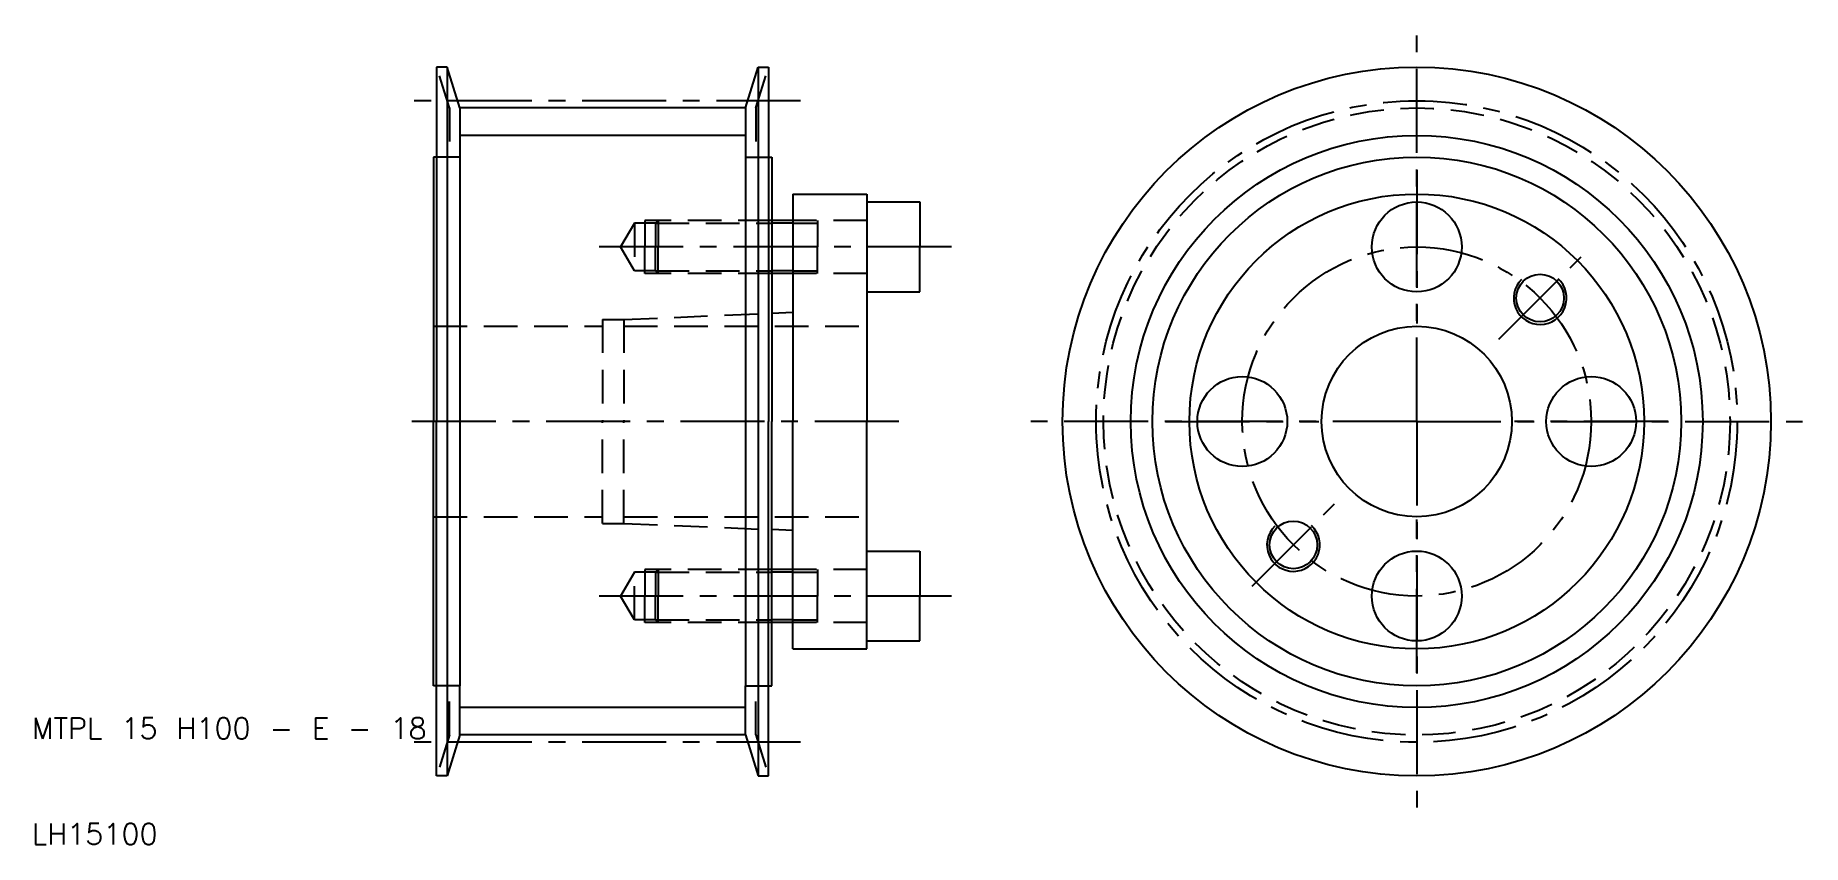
# Model space of a CAD drawing. Extents: x 10 to 178, y 10 to 86.
import ezdxf

# ---------------------------------------------------------------- set-up
doc = ezdxf.new("R2010")
doc.units = 0
doc.header["$LTSCALE"] = 0.25
doc.linetypes.add('CENTER', pattern=[50.8, 31.75, -6.35, 6.35, -6.35])
doc.linetypes.add('DASHED', pattern=[19.05, 12.7, -6.35])
doc.layers.get('0').update_dxf_attribs({"linetype": 'CONTINUOUS'})
doc.layers.add('CENTER', color=1, linetype='CENTER')
doc.styles.get("Standard").update_dxf_attribs({"font": 'txt.shx'})

msp = doc.modelspace()

# ---------------------------------------------------------------- linework, layer by layer
for p, q in [((48.3, 83.5), (48.3, 75)), ((49.3, 83.5), (48.3, 83.5)), ((49.3, 83.5), (49.3, 16.5)), ((50.5, 79.635), (49.3, 83.5)), ((77.5, 79.635), (78.7, 83.5)), ((78.7, 83.5), (79.7, 83.5)), ((78.7, 83.5), (78.7, 16.5)), ((79.7, 83.5), (79.7, 75)), ((50.5, 79.635), (50.5, 75)), ((77.5, 79.635), (50.5, 79.635)), ((77.5, 79.635), (77.5, 75)), ((48, 75), (48, 50)), ((48.3, 75), (48, 75)), ((48.3, 75), (48.3, 50)), ((50.5, 75), (50.5, 25)), ((77.5, 75), (77.5, 25)), ((79.7, 75), (79.7, 50)), ((79.7, 75), (80, 75)), ((80, 75), (80, 69)), ((82, 71.5), (89, 71.5)), ((82, 71.5), (82, 69)), ((89, 71.5), (89, 70.75)), ((89, 70.75), (89, 62.25)), ((89, 70.75), (94, 70.75)), ((94, 70.75), (94, 66.5)), ((80, 69), (80, 64)), ((82, 69), (80, 69)), ((82, 69), (82, 64)), ((94, 62.25), (94, 66.5)), ((80, 64), (80, 60.21875)), ((82, 64), (80, 64)), ((82, 64), (82, 60.3)), ((89, 62.25), (89, 50)), ((89, 62.25), (94, 62.25)), ((82, 60.3), (80, 60.21875)), ((80, 60.21875), (80, 50)), ((82, 60.3), (82, 50)), ((48, 25), (48, 50)), ((48.3, 25), (48.3, 50)), ((79.7, 25), (79.7, 50)), ((80, 39.78125), (80, 50)), ((82, 39.7), (82, 50)), ((89, 37.75), (89, 50)), ((80, 36), (80, 39.78125)), ((82, 39.7), (80, 39.78125)), ((82, 36), (82, 39.7)), ((89, 29.25), (89, 37.75)), ((89, 37.75), (94, 37.75)), ((94, 37.75), (94, 33.5)), ((80, 31), (80, 36)), ((82, 36), (80, 36)), ((82, 31), (82, 36)), ((94, 29.25), (94, 33.5)), ((80, 25), (80, 31)), ((82, 31), (80, 31)), ((82, 28.5), (82, 31)), ((82, 28.5), (89, 28.5)), ((89, 29.25), (94, 29.25)), ((89, 28.5), (89, 29.25)), ((48.3, 25), (48, 25)), ((48.3, 16.5), (48.3, 25)), ((50.5, 20.365), (50.5, 25)), ((77.5, 20.365), (77.5, 25)), ((79.7, 16.5), (79.7, 25)), ((79.7, 25), (80, 25)), ((50.5, 20.365), (49.3, 16.5)), ((77.5, 20.365), (50.5, 20.365)), ((77.5, 20.365), (78.7, 16.5)), ((49.3, 16.5), (48.3, 16.5)), ((78.7, 16.5), (79.7, 16.5))]:
    msp.add_line(p, q)
at = {"color": 3, "linetype": 'DASHED'}
for p, q in [((49.5, 79.635), (48.3, 83.5)), ((78.5, 79.635), (79.7, 83.5)), ((49.5, 79.635), (49.5, 75)), ((78.5, 79.635), (78.5, 75)), ((50.5, 75), (48.3, 75)), ((77.5, 75), (79.7, 75)), ((67, 68.75), (65.700962, 66.5)), ((67, 68.75), (67, 64.25)), ((69, 68.75), (67, 68.75)), ((68, 69), (68, 66.5)), ((69.25, 69), (68, 69)), ((69.25, 69), (69, 68.75)), ((69, 68.75), (80, 68.75)), ((69, 68.75), (69, 66.5)), ((80, 69), (69.25, 69)), ((69.25, 69), (69.25, 66.5)), ((89, 69), (82, 69)), ((82, 68.75), (84.333333, 68.75)), ((84.333333, 69), (84.333333, 66.5)), ((67, 64.25), (65.700962, 66.5)), ((68, 64), (68, 66.5)), ((69, 64.25), (69, 66.5)), ((69.25, 64), (69.25, 66.5)), ((84.333333, 64), (84.333333, 66.5)), ((69, 64.25), (67, 64.25)), ((69.25, 64), (68, 64)), ((69, 64.25), (80, 64.25)), ((69.25, 64), (69, 64.25)), ((80, 64), (69.25, 64)), ((82, 64.25), (84.333333, 64.25)), ((89, 64), (82, 64)), ((66, 59.65), (80, 60.21875)), ((48, 59), (64, 59)), ((64, 59.65), (64, 50)), ((64, 59.65), (66, 59.65)), ((66, 59.65), (66, 50)), ((66, 59), (89, 59)), ((64, 40.35), (64, 50)), ((66, 40.35), (66, 50)), ((48, 41), (64, 41)), ((64, 40.35), (66, 40.35)), ((66, 41), (89, 41)), ((66, 40.35), (80, 39.78125)), ((67, 35.75), (65.700962, 33.5)), ((67, 31.25), (67, 35.75)), ((69, 35.75), (67, 35.75)), ((69.25, 36), (68, 36)), ((68, 36), (68, 33.5)), ((69.25, 36), (69, 35.75)), ((69, 35.75), (80, 35.75)), ((69, 35.75), (69, 33.5)), ((80, 36), (69.25, 36)), ((69.25, 36), (69.25, 33.5)), ((89, 36), (82, 36)), ((82, 35.75), (84.333333, 35.75)), ((84.333333, 36), (84.333333, 33.5)), ((67, 31.25), (65.700962, 33.5)), ((68, 31), (68, 33.5)), ((69, 31.25), (69, 33.5)), ((69.25, 31), (69.25, 33.5)), ((84.333333, 31), (84.333333, 33.5)), ((69, 31.25), (67, 31.25)), ((69.25, 31), (68, 31)), ((69, 31.25), (80, 31.25)), ((69.25, 31), (69, 31.25)), ((80, 31), (69.25, 31)), ((82, 31.25), (84.333333, 31.25)), ((89, 31), (82, 31)), ((50.5, 25), (48.3, 25)), ((49.5, 20.365), (49.5, 25)), ((77.5, 25), (79.7, 25)), ((78.5, 20.365), (78.5, 25)), ((49.5, 20.365), (48.3, 16.5)), ((78.5, 20.365), (79.7, 16.5))]:
    msp.add_line(p, q, dxfattribs=at)
at = {"color": 3}
for p, q in [((77.5, 77.045), (50.5, 77.045)), ((82, 68.75), (80, 68.75)), ((82, 64.25), (80, 64.25)), ((82, 35.75), (80, 35.75)), ((82, 31.25), (80, 31.25)), ((77.5, 22.955), (50.5, 22.955))]:
    msp.add_line(p, q, dxfattribs=at)
for centre, radius in [((141, 50), 33.5), ((141, 50), 25), ((141, 50), 21.5), ((141, 50), 21.5), ((141, 66.5), 4.25), ((152.667262, 61.667262), 2.25), ((141, 50), 9), ((124.5, 50), 4.25), ((157.5, 50), 4.25), ((129.332738, 38.332738), 2.25), ((141, 33.5), 4.25)]:
    msp.add_circle(centre, radius)
at = {"color": 3, "linetype": 'DASHED'}
msp.add_circle((141, 50), 29.635, dxfattribs=at)
at = {"color": 3}
msp.add_circle((141, 50), 27.045, dxfattribs=at)
for centre in [(152.667262, 61.667262), (129.332738, 38.332738)]:
    msp.add_arc(centre, 2.5, 135, 47, dxfattribs=at)
at = {"layer": 'CENTER', "color": 1, "linetype": 'CENTER'}
for p, q in [((141, 50), (141, 86.5)), ((82.7, 80.32), (45.3, 80.32)), ((141, 73.75), (141, 59.25)), ((97, 66.5), (62.700962, 66.5)), ((148.778175, 57.778175), (156.556349, 65.556349)), ((92, 50), (45, 50)), ((141, 50), (104.5, 50)), ((117.25, 50), (131.75, 50)), ((141, 50), (177.5, 50)), ((141, 50), (141, 13.5)), ((164.75, 50), (150.25, 50)), ((125.443651, 34.443651), (133.221825, 42.221825)), ((141, 26.25), (141, 40.75)), ((97, 33.5), (62.700962, 33.5)), ((82.7, 19.68), (45.3, 19.68))]:
    msp.add_line(p, q, dxfattribs=at)
for radius in [30.32, 16.5]:
    msp.add_circle((141, 50), radius, dxfattribs=at)

# ---------------------------------------------------------------- texts
for s, p in [('MTPL 15 H100 - E - 18', (10, 20)), ('LH15100', (10, 10))]:
    msp.add_text(s, height=2).set_placement(p)

doc.saveas('drawing.dxf')
